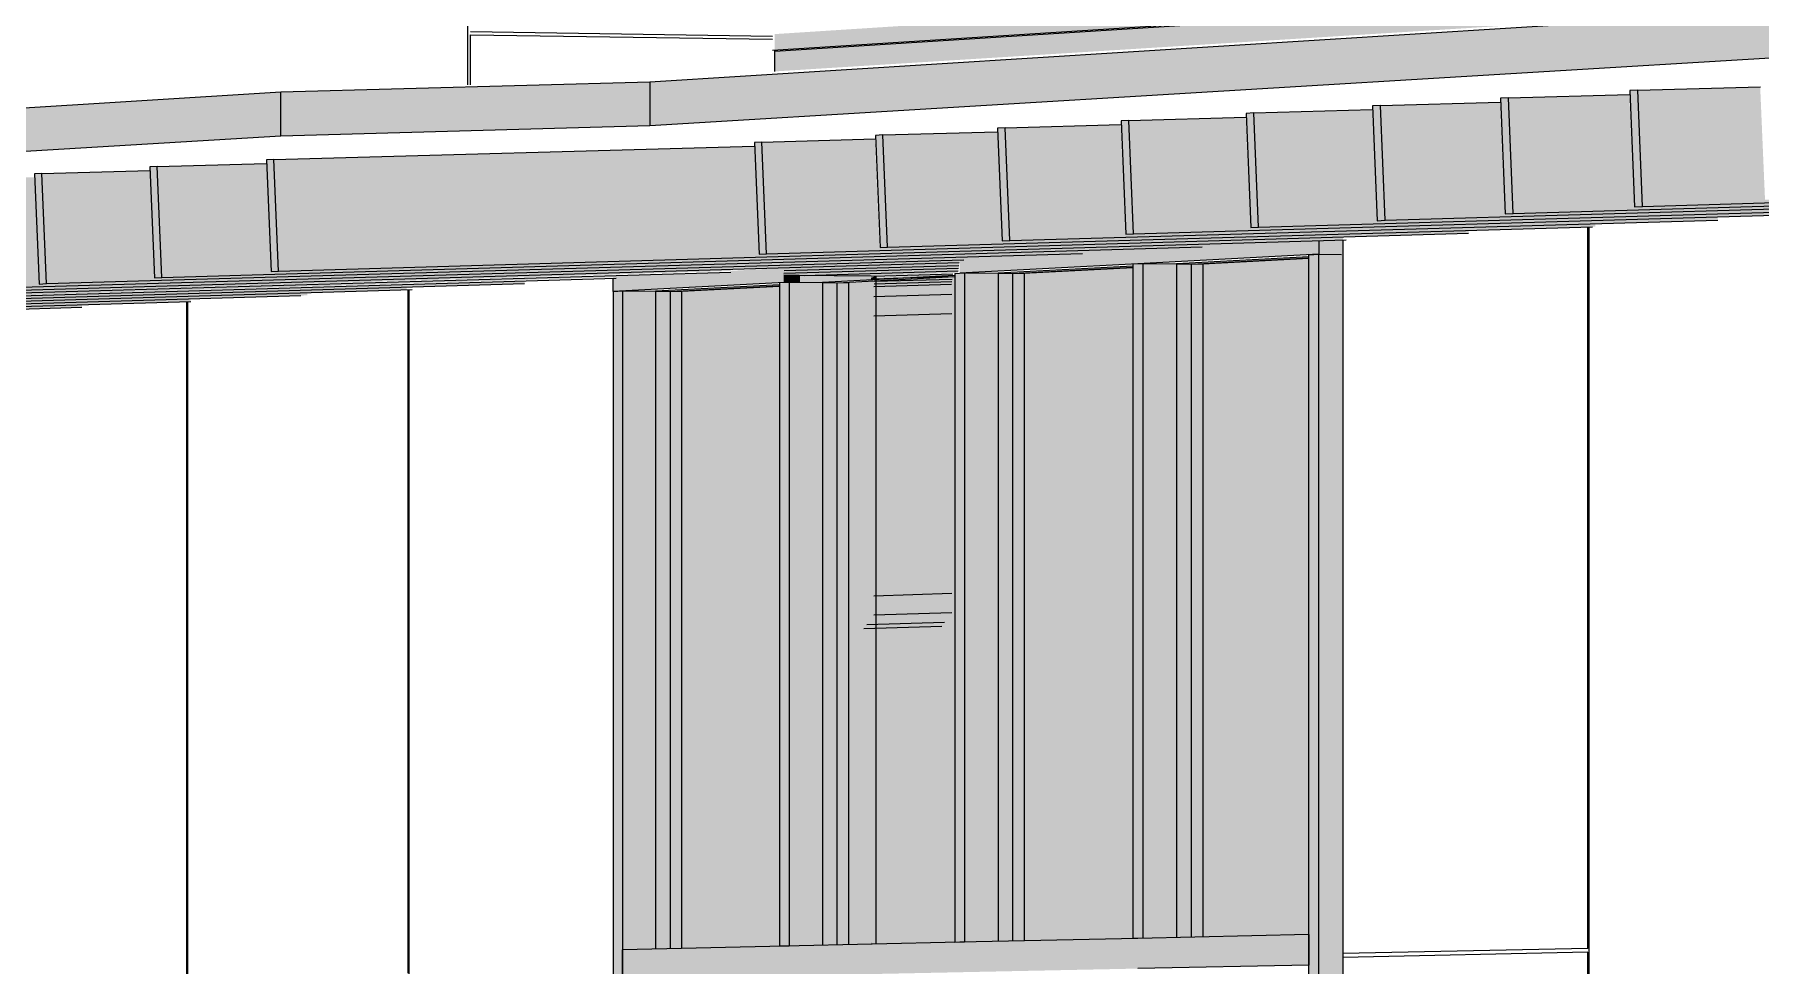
# Model space of a CAD drawing. Header units: inches. Extents: x 31213 to 31218, y -65 to 66.
# Drawn here: x 31214.625 to 31214.66324, y 66.01009 to 66.03072 of the extents above; entities that cross this region are included whole.
import ezdxf

# ---------------------------------------------------------------- set-up
doc = ezdxf.new("R2010")
doc.units = ezdxf.units.IN
doc.header["$MEASUREMENT"] = 0
for name, color, linetype, lineweight in [('A-GLAZ-CURT', 52, 'Continuous', 9), ('A-GLAZ-CWMG', 51, 'Continuous', 9), ('A-ROOF', 132, 'Continuous', 13), ('A-WALL-PATT', 111, 'Continuous', 13), ('I-WALL', 2, 'Continuous', 13), ('L-SITE-WALL', 31, 'Continuous', 13), ('S-BEAM', 12, 'Continuous', 9), ('S-COLS', 52, 'Continuous', 9)]:
    doc.layers.add(name, color=color, linetype=linetype, lineweight=lineweight)

# ---------------------------------------------------------------- blocks, each defined once
blk = doc.blocks.new('FP_42-Looking North West')
at = {"layer": 'A-WALL-PATT', "lineweight": 9}
for p, q in [((-3323.252429, 65.994415), (-3323.252429, 66.024799)), ((-3323.252404, 66.009814), (-3323.252404, 66.0248)), ((-3323.247528, 66.009917), (-3323.247528, 66.02506)), ((-3323.247503, 65.994356), (-3323.247503, 66.025061))]:
    blk.add_line(p, q, dxfattribs=at)
blk = doc.blocks.new('FP_43-Looking North West')
at = {"layer": 'A-WALL-PATT', "lineweight": 9}
for p, q in [((-3323.221388, 66.010469), (-3323.221388, 66.026455)), ((-3323.22136, 65.994042), (-3323.22136, 66.026456)), ((-3323.221388, 66.010469), (-3323.226818, 66.010355)), ((-3323.221388, 66.010384), (-3323.226818, 66.01027)), ((-3323.221388, 65.977614), (-3323.221388, 66.010384))]:
    blk.add_line(p, q, dxfattribs=at)
blk = doc.blocks.new('FP_46-Looking North West')
at = {"layer": 'A-WALL-PATT', "lineweight": 9}
for p, q in [((-3323.246207, 66.0296), (-3323.246207, 66.042381)), ((-3323.239451, 66.030673), (-3323.246147, 66.030773)), ((-3323.246147, 66.030712), (-3323.239451, 66.030612)), ((-3323.246147, 66.029602), (-3323.246147, 66.030712))]:
    blk.add_line(p, q, dxfattribs=at)

msp = doc.modelspace()

# ---------------------------------------------------------------- hatches: boundary and pattern name
at = {"layer": 'A-GLAZ-CURT', "transparency": 33554458}
for points in [[(31214.646411, 66.010623), (31214.649331, 66.010692), (31214.649331, 66.025583), (31214.646411, 66.025429), (31214.646411, 66.01069)], [(31214.6503, 66.010708), (31214.65323, 66.010773), (31214.65323, 66.025788), (31214.6503, 66.025634), (31214.6503, 66.010773)], [(31214.63876, 66.010454), (31214.641504, 66.010519), (31214.641504, 66.025171), (31214.63876, 66.025024), (31214.63876, 66.010517)], [(31214.642457, 66.010536), (31214.645385, 66.010605), (31214.645385, 66.025375), (31214.642457, 66.025198), (31214.642457, 66.010603)]]:
    msp.add_hatch(color=256, dxfattribs=at).paths.add_polyline_path(points, flags=0)
at = {"layer": 'A-GLAZ-CWMG'}
for points in [[(31214.6414, 66.030374), (31214.890981, 66.046239), (31214.890981, 66.046773), (31214.6414, 66.030725)], [(31214.645496, 66.025429), (31214.649443, 66.025638), (31214.649443, 66.025964), (31214.648216, 66.025928), (31214.648216, 66.025867), (31214.647797, 66.025851), (31214.645496, 66.025785), (31214.645496, 66.025724), (31214.645496, 66.025722), (31214.645496, 66.025479)], [(31214.649443, 66.025638), (31214.653455, 66.025859), (31214.653455, 66.026147), (31214.652998, 66.026132), (31214.650803, 66.026069), (31214.650803, 66.026007), (31214.649443, 66.025964), (31214.649443, 66.02586)], [(31214.653985, 66.025843), (31214.653985, 66.026227), (31214.653455, 66.026212), (31214.653455, 66.025849)], [(31214.637817, 66.025024), (31214.641612, 66.025225), (31214.641612, 66.025545), (31214.640425, 66.025479), (31214.640425, 66.025451), (31214.639829, 66.02543), (31214.637817, 66.025372), (31214.637817, 66.025314), (31214.637817, 66.025312), (31214.637817, 66.02506)], [(31214.649333, 66.010687), (31214.649553, 66.010692), (31214.649553, 66.025644), (31214.649333, 66.025632), (31214.649333, 66.01162)], [(31214.649553, 66.010692), (31214.6503, 66.010708), (31214.6503, 66.025627), (31214.649553, 66.025621), (31214.649553, 66.010769)], [(31214.6503, 66.010708), (31214.650881, 66.010721), (31214.650881, 66.025627), (31214.6503, 66.025621), (31214.6503, 66.010769)], [(31214.653232, 66.010436), (31214.653455, 66.010441), (31214.653455, 66.025849), (31214.653232, 66.025838), (31214.653232, 66.01162)], [(31214.653985, 66.010438), (31214.653985, 66.025843), (31214.653455, 66.025849), (31214.653455, 66.010441), (31214.653739, 66.010439)], [(31214.641506, 66.010515), (31214.641719, 66.010519), (31214.641719, 66.02523), (31214.641506, 66.025198), (31214.641506, 66.011621)], [(31214.641719, 66.010519), (31214.642457, 66.010536), (31214.642457, 66.025221), (31214.641719, 66.02523), (31214.641719, 66.010535)], [(31214.642457, 66.010536), (31214.64303, 66.010548), (31214.64303, 66.025214), (31214.642457, 66.025198), (31214.642457, 66.010597)], [(31214.645388, 66.0106), (31214.645604, 66.010605), (31214.645604, 66.025435), (31214.645388, 66.025424), (31214.645388, 66.011621)], [(31214.645604, 66.010605), (31214.646347, 66.010621), (31214.646347, 66.025419), (31214.645604, 66.025413), (31214.645604, 66.010683)], [(31214.646347, 66.010621), (31214.646924, 66.010634), (31214.646924, 66.025419), (31214.646347, 66.025413), (31214.646347, 66.010683)], [(31214.637817, 66.010108), (31214.638027, 66.010112), (31214.638027, 66.025035), (31214.637817, 66.025024), (31214.637817, 66.011621)], [(31214.638027, 66.010438), (31214.63876, 66.010454), (31214.63876, 66.025026), (31214.638027, 66.025024), (31214.638027, 66.010511)], [(31214.63876, 66.010454), (31214.639331, 66.010467), (31214.639331, 66.02502), (31214.63876, 66.025024), (31214.63876, 66.010511)], [(31214.641612, 66.00986), (31214.645496, 66.00994), (31214.645496, 66.010603), (31214.641612, 66.010517)], [(31214.645496, 66.00994), (31214.649443, 66.010021), (31214.649443, 66.010689), (31214.645496, 66.010603)], [(31214.649443, 66.010021), (31214.653232, 66.010099), (31214.653232, 66.010773), (31214.649443, 66.010689)], [(31214.638027, 66.009786), (31214.641612, 66.00986), (31214.641612, 66.010517), (31214.638027, 66.010438)], [(31214.653455, 65.978445), (31214.653455, 66.010441), (31214.653232, 66.010436), (31214.653232, 65.978455)], [(31214.653455, 65.978445), (31214.653985, 65.97845), (31214.653985, 66.010438), (31214.653455, 66.010441), (31214.653455, 65.979537)], [(31214.638027, 65.979124), (31214.638027, 66.010112), (31214.637817, 66.010108), (31214.637817, 65.979133)]]:
    msp.add_hatch(color=256, dxfattribs=at).paths.add_polyline_path(points, flags=0)
at = {"layer": 'A-ROOF'}
for points in [[(31214.638634, 66.028694), (31214.953069, 66.047685), (31214.941522, 66.047438), (31214.941522, 66.048587), (31214.638634, 66.029671), (31214.638634, 66.028827)], [(31214.600472, 66.026639), (31214.630458, 66.028467), (31214.630458, 66.029448), (31214.600472, 66.027557)], [(31214.630458, 66.028467), (31214.638634, 66.028694), (31214.638634, 66.029671), (31214.630458, 66.029448), (31214.630458, 66.028827)]]:
    msp.add_hatch(color=256, dxfattribs=at).paths.add_polyline_path(points, flags=0)
at = {"layer": 'I-WALL'}
h = msp.add_hatch(color=256, dxfattribs=at)
h.paths.add_polyline_path([(31214.646912, 66.010634), (31214.64931, 66.010692), (31214.64931, 66.025547), (31214.646912, 66.025414), (31214.646912, 66.010684)], flags=0)
h.paths.add_polyline_path([(31214.650857, 66.010722), (31214.653196, 66.010774), (31214.653196, 66.025752), (31214.650857, 66.025623), (31214.650857, 66.01077)], flags=0)
at = {"layer": 'L-SITE-WALL'}
h = msp.add_hatch(color=256, dxfattribs=at)
h.paths.add_polyline_path([(31214.641399, 66.029898), (31214.890981, 66.045513), (31214.890981, 66.046178), (31214.641399, 66.030334), (31214.641399, 66.030178)], flags=0)
h.paths.add_polyline_path([(31215.062475, 66.055935), (31215.076913, 66.056193), (31215.076913, 66.056834), (31215.066692, 66.056198)], flags=0)
h = msp.add_hatch(color=256, dxfattribs=at)
h.paths.add_polyline_path([(31214.643463, 66.007437), (31214.645052, 66.007461), (31214.645052, 66.009117), (31214.643463, 66.009087)], flags=0)
h.paths.add_polyline_path([(31214.650551, 66.007547), (31214.652898, 66.007583), (31214.652898, 66.009265), (31214.650551, 66.009221)], flags=0)
h.paths.add_polyline_path([(31214.77333, 66.009449), (31214.773915, 66.009458), (31214.773915, 66.011557), (31214.77333, 66.011546)], flags=0)
h.paths.add_polyline_path([(31214.643321, 66.010571), (31214.645052, 66.010614), (31214.645052, 66.017609), (31214.643321, 66.017552), (31214.643321, 66.010606)], flags=0)
h.paths.add_polyline_path([(31214.77333, 66.013436), (31214.773915, 66.013449), (31214.773915, 66.030686), (31214.77333, 66.030657), (31214.77333, 66.013443)], flags=0)
h.paths.add_polyline_path([(31215.077366, 66.045526), (31215.079336, 66.045574), (31215.079336, 66.046041), (31215.077366, 66.045942)], flags=0)
h = msp.add_hatch(color=256, dxfattribs=at)
h.paths.add_polyline_path([(31214.641494, 65.979041), (31214.641494, 65.993296), (31214.63933, 65.993321), (31214.63933, 65.979137), (31214.63942, 65.979133)], flags=0)
h.paths.add_polyline_path([(31214.63933, 65.994317), (31214.641494, 65.994334), (31214.641494, 66.009088), (31214.63933, 66.00904), (31214.63933, 65.994352)], flags=0)
h.paths.add_polyline_path([(31214.63933, 66.010467), (31214.641494, 66.010535), (31214.641494, 66.025134), (31214.63933, 66.025008), (31214.63933, 66.010511)], flags=0)
msp.add_hatch(color=256, dxfattribs=at).paths.add_polyline_path([(31214.6416, 66.025225), (31214.641939, 66.025231), (31214.641939, 66.025379), (31214.6416, 66.025383), (31214.6416, 66.025231)], flags=0)
at = {"layer": 'S-BEAM'}
h = msp.add_hatch(color=256, dxfattribs=at)
h.paths.add_polyline_path([(31214.590401, 66.022175), (31214.591769, 66.022216), (31214.591769, 66.022457), (31214.590605, 66.022422), (31214.590607, 66.022381), (31214.590401, 66.022368), (31214.590401, 66.02226)], flags=0)
h.paths.add_polyline_path([(31214.643485, 66.024919), (31214.645216, 66.02497), (31214.645216, 66.025189), (31214.643485, 66.025138), (31214.643485, 66.024925)], flags=0)
h.paths.add_polyline_path([(31214.773467, 66.030727), (31214.774053, 66.030756), (31214.774052, 66.031994), (31214.773467, 66.031978), (31214.773467, 66.030848)], flags=0)
h.paths.add_polyline_path([(31215.077321, 66.046034), (31215.079289, 66.046133), (31215.079289, 66.047199), (31215.079102, 66.04719), (31215.077321, 66.047148), (31215.077321, 66.046415)], flags=0)
for points in [[(31214.65758, 66.026744), (31214.657758, 66.026753), (31214.657652, 66.029312), (31214.657475, 66.029302), (31214.657495, 66.028823)], [(31214.657758, 66.026753), (31214.673713, 66.027227), (31214.673713, 66.027284), (31214.660438, 66.026899), (31214.660332, 66.029386), (31214.657652, 66.029312), (31214.657672, 66.028823)], [(31214.660447, 66.026899), (31214.660626, 66.026909), (31214.66052, 66.029482), (31214.660341, 66.029472), (31214.660368, 66.028823)], [(31214.660626, 66.026909), (31214.676651, 66.027388), (31214.676651, 66.027441), (31214.663338, 66.027056), (31214.663231, 66.029557), (31214.66052, 66.029482), (31214.660547, 66.028823)], [(31214.651946, 66.026439), (31214.652119, 66.026448), (31214.652014, 66.028978), (31214.651841, 66.028967), (31214.651847, 66.028825)], [(31214.652119, 66.026448), (31214.667937, 66.026911), (31214.667937, 66.026974), (31214.654738, 66.026591), (31214.654633, 66.02905), (31214.652014, 66.028978), (31214.652021, 66.028825)], [(31214.654747, 66.02659), (31214.654922, 66.0266), (31214.654817, 66.029144), (31214.654642, 66.029134), (31214.654655, 66.028824)], [(31214.654922, 66.0266), (31214.670809, 66.027068), (31214.670809, 66.027128), (31214.657572, 66.026744), (31214.657466, 66.029217), (31214.654817, 66.029144), (31214.65483, 66.028824)], [(31214.643898, 66.026003), (31214.65958, 66.02646), (31214.65958, 66.026524), (31214.64643, 66.026141), (31214.646326, 66.028561), (31214.643795, 66.02849), (31214.643797, 66.028453)], [(31214.646438, 66.026141), (31214.646608, 66.02615), (31214.646504, 66.028651), (31214.646335, 66.028641)], [(31214.646608, 66.02615), (31214.662291, 66.026606), (31214.662291, 66.026671), (31214.649168, 66.026289), (31214.649064, 66.028722), (31214.646504, 66.028651), (31214.646505, 66.028613)], [(31214.649176, 66.026289), (31214.649348, 66.026298), (31214.649244, 66.028813), (31214.649072, 66.028803)], [(31214.649348, 66.026298), (31214.665098, 66.026756), (31214.665098, 66.026821), (31214.651937, 66.026439), (31214.651833, 66.028885), (31214.649244, 66.028813), (31214.649245, 66.028775)], [(31214.630404, 66.025476), (31214.653985, 66.026165), (31214.653985, 66.026227), (31214.641045, 66.02585), (31214.640942, 66.028243), (31214.630301, 66.027945), (31214.630356, 66.026633)], [(31214.641054, 66.025849), (31214.641219, 66.025858), (31214.641116, 66.028331), (31214.640951, 66.028321)], [(31214.641219, 66.025858), (31214.65677, 66.026312), (31214.65677, 66.026375), (31214.643722, 66.025995), (31214.643619, 66.028401), (31214.641116, 66.028331), (31214.641118, 66.028294)], [(31214.643731, 66.025994), (31214.643898, 66.026003), (31214.643795, 66.02849), (31214.643628, 66.02848)], [(31214.627659, 66.025326), (31214.627819, 66.025335), (31214.627716, 66.027791), (31214.627557, 66.027781)], [(31214.627819, 66.025335), (31214.650804, 66.026007), (31214.650804, 66.026069), (31214.630234, 66.025468), (31214.630131, 66.027858), (31214.627716, 66.027791), (31214.627765, 66.026634)], [(31214.630243, 66.025467), (31214.630404, 66.025476), (31214.630301, 66.027945), (31214.63014, 66.027936)], [(31214.620232, 66.024921), (31214.645488, 66.025662), (31214.645488, 66.025721), (31214.622569, 66.02505), (31214.622467, 66.027402), (31214.620131, 66.027336), (31214.62016, 66.026635)], [(31214.622734, 66.025058), (31214.645496, 66.025724), (31214.645496, 66.025785), (31214.625096, 66.025187), (31214.624994, 66.027553), (31214.622632, 66.027486), (31214.622667, 66.026635)], [(31214.625104, 66.025187), (31214.625262, 66.025196), (31214.62516, 66.027638), (31214.625002, 66.027628)], [(31214.625262, 66.025196), (31214.648216, 66.025867), (31214.648216, 66.025928), (31214.627651, 66.025327), (31214.627548, 66.027705), (31214.62516, 66.027638), (31214.625202, 66.026634)], [(31214.603458, 66.024006), (31214.626049, 66.024673), (31214.626049, 66.024727), (31214.605626, 66.024125), (31214.605527, 66.026394), (31214.60336, 66.026332), (31214.603436, 66.02453)], [(31214.605779, 66.024132), (31214.628462, 66.024802), (31214.628462, 66.024857), (31214.607969, 66.024253), (31214.60787, 66.026533), (31214.60568, 66.026471), (31214.605762, 66.02453)], [(31214.643591, 66.025135), (31214.645317, 66.025202), (31214.645317, 66.025239), (31214.643591, 66.025188)], [(31214.643599, 66.025191), (31214.645325, 66.025242), (31214.645325, 66.025296), (31214.643599, 66.025245), (31214.643599, 66.025192)], [(31214.643607, 66.025248), (31214.645332, 66.025299), (31214.645332, 66.025354), (31214.643607, 66.025287)], [(31214.643593, 66.024486), (31214.645319, 66.024537), (31214.645319, 66.024963), (31214.643593, 66.024912), (31214.643593, 66.024532)], [(31214.643591, 66.024194), (31214.645317, 66.024246), (31214.645317, 66.024526), (31214.643592, 66.024462), (31214.643591, 66.024259)], [(31214.643591, 66.018558), (31214.645317, 66.018615), (31214.645317, 66.024246), (31214.643591, 66.024194), (31214.643591, 66.020229)], [(31214.643592, 66.018283), (31214.645317, 66.01837), (31214.645317, 66.018615), (31214.643591, 66.01855), (31214.643592, 66.018288)], [(31214.643593, 66.017856), (31214.645319, 66.017913), (31214.645319, 66.018339), (31214.643593, 66.018283)]]:
    msp.add_hatch(color=256, dxfattribs=at).paths.add_polyline_path(points, flags=0)
h = msp.add_hatch(color=256, dxfattribs=at)
h.paths.add_polyline_path([(31214.615311, 66.024652), (31214.637817, 66.025338), (31214.637817, 66.025372), (31214.617597, 66.024778), (31214.617496, 66.027106), (31214.61521, 66.027042), (31214.615227, 66.026636)], flags=0)
h.paths.add_polyline_path([(31214.6416, 66.025425), (31214.645472, 66.025539), (31214.645472, 66.025597), (31214.6416, 66.025471)], flags=0)
h = msp.add_hatch(color=256, dxfattribs=at)
h.paths.add_polyline_path([(31214.617758, 66.024786), (31214.640425, 66.025479), (31214.640425, 66.02551), (31214.620069, 66.024913), (31214.619968, 66.027253), (31214.617657, 66.027188), (31214.61768, 66.026635)], flags=0)
h.paths.add_polyline_path([(31214.641609, 66.025486), (31214.64548, 66.0256), (31214.64548, 66.025658), (31214.641609, 66.025545)], flags=0)
h = msp.add_hatch(color=256, dxfattribs=at)
h.paths.add_polyline_path([(31214.608124, 66.02426), (31214.631046, 66.024936), (31214.631046, 66.024992), (31214.610338, 66.024382), (31214.610238, 66.026674), (31214.608025, 66.026612), (31214.608113, 66.024529)], flags=0)
h.paths.add_polyline_path([(31214.643614, 66.025306), (31214.64534, 66.025378), (31214.64534, 66.025413), (31214.643614, 66.025331)], flags=0)
h = msp.add_hatch(color=256, dxfattribs=at)
h.paths.add_polyline_path([(31214.610494, 66.02439), (31214.633242, 66.025061), (31214.633242, 66.025116), (31214.612731, 66.024529), (31214.612631, 66.026817), (31214.610394, 66.026753), (31214.610488, 66.024529)], flags=0)
h.paths.add_polyline_path([(31214.643484, 66.025361), (31214.645456, 66.025438), (31214.645456, 66.025475), (31214.642428, 66.025374), (31214.643009, 66.025367)], flags=0)
h = msp.add_hatch(color=256, dxfattribs=at)
h.paths.add_polyline_path([(31214.612889, 66.02452), (31214.635855, 66.025199), (31214.635855, 66.025253), (31214.615151, 66.024645), (31214.615051, 66.026961), (31214.612789, 66.026897), (31214.612889, 66.024528)], flags=0)
h.paths.add_polyline_path([(31214.642054, 66.025378), (31214.645464, 66.025481), (31214.645464, 66.025536), (31214.641592, 66.025422), (31214.641592, 66.025384), (31214.642002, 66.025379)], flags=0)
h = msp.add_hatch(color=256, dxfattribs=at)
h.paths.add_polyline_path([(31214.590512, 66.015884), (31214.591875, 66.015931), (31214.591875, 66.016309), (31214.590512, 66.016264), (31214.590512, 66.015931)], flags=0)
h.paths.add_polyline_path([(31214.643436, 66.017641), (31214.645163, 66.017698), (31214.645163, 66.017915), (31214.643436, 66.01783), (31214.643436, 66.017821)], flags=0)
h = msp.add_hatch(color=256, dxfattribs=at)
h.paths.add_polyline_path([(31214.590437, 66.015794), (31214.591801, 66.015839), (31214.591801, 66.015928), (31214.590437, 66.015882)], flags=0)
h.paths.add_polyline_path([(31214.643372, 66.017553), (31214.645099, 66.017611), (31214.645099, 66.017697), (31214.643372, 66.01764)], flags=0)
at = {"layer": 'S-COLS'}
for points in [[(31214.642444, 66.025222), (31214.643532, 66.02528), (31214.643532, 66.02536), (31214.641887, 66.02538), (31214.641887, 66.025229), (31214.642232, 66.025225)], [(31214.643018, 66.010549), (31214.643532, 66.01056), (31214.643532, 66.02528), (31214.642911, 66.025216), (31214.643018, 66.02519), (31214.643018, 66.010597)], [(31214.643532, 66.02528), (31214.643638, 66.025285), (31214.643638, 66.025357), (31214.643532, 66.02533)], [(31214.643532, 66.02528), (31214.643558, 66.025281), (31214.643532, 66.025339)], [(31214.643532, 66.01056), (31214.643638, 66.010563), (31214.643638, 66.025285), (31214.643532, 66.02528), (31214.643532, 66.010597)], [(31214.643532, 66.01056), (31214.643558, 66.010561), (31214.643532, 66.010597)]]:
    msp.add_hatch(color=256, dxfattribs=at).paths.add_polyline_path(points, flags=0)

# ---------------------------------------------------------------- linework, layer by layer
at = {"layer": 'A-GLAZ-CURT'}
for p, q in [((31214.649331, 66.025583), (31214.646347, 66.025426)), ((31214.646677, 66.025422), (31214.64933, 66.025561)), ((31214.65323, 66.025788), (31214.6503, 66.025634)), ((31214.6503, 66.025634), (31214.6503, 66.010708)), ((31214.6503, 66.025634), (31214.650632, 66.02563)), ((31214.650632, 66.02563), (31214.653229, 66.025767)), ((31214.650632, 66.010716), (31214.650632, 66.02563)), ((31214.641504, 66.025171), (31214.63876, 66.025026)), ((31214.639086, 66.025022), (31214.641488, 66.025149)), ((31214.645385, 66.025375), (31214.642457, 66.025221)), ((31214.642457, 66.025221), (31214.642457, 66.010536)), ((31214.642457, 66.025221), (31214.642785, 66.025217)), ((31214.642785, 66.025217), (31214.645384, 66.025354)), ((31214.642785, 66.010543), (31214.642785, 66.025217)), ((31214.646347, 66.025426), (31214.646347, 66.010621)), ((31214.646347, 66.025426), (31214.646677, 66.025422)), ((31214.646677, 66.010629), (31214.646677, 66.025422)), ((31214.63876, 66.025026), (31214.63876, 66.010454)), ((31214.63876, 66.025026), (31214.639086, 66.025022)), ((31214.639086, 66.010462), (31214.639086, 66.025022))]:
    msp.add_line(p, q, dxfattribs=at)
at = {"layer": 'A-GLAZ-CWMG'}
for p, q in [((31214.641352, 66.030371), (31214.890981, 66.046239)), ((31214.653455, 66.026149), (31214.653455, 66.025849)), ((31214.649443, 66.025638), (31214.645496, 66.025429)), ((31214.649329, 66.025545), (31214.64691, 66.025418)), ((31214.649333, 66.025632), (31214.649553, 66.025644)), ((31214.649333, 66.025632), (31214.649333, 66.010687)), ((31214.653455, 66.025849), (31214.649443, 66.025638)), ((31214.649553, 66.025644), (31214.6503, 66.025634)), ((31214.649553, 66.025644), (31214.649553, 66.010692)), ((31214.6503, 66.025634), (31214.650881, 66.025627)), ((31214.653228, 66.02575), (31214.650881, 66.025627)), ((31214.650881, 66.025627), (31214.650881, 66.010721)), ((31214.653232, 66.025838), (31214.653455, 66.025849)), ((31214.653232, 66.010436), (31214.653232, 66.025838)), ((31214.653455, 66.025849), (31214.653957, 66.025843)), ((31214.653455, 66.025849), (31214.653957, 66.025843)), ((31214.653455, 66.010441), (31214.653455, 66.025849)), ((31214.637817, 66.025024), (31214.637817, 66.025314)), ((31214.641612, 66.025225), (31214.637817, 66.025024)), ((31214.641502, 66.025134), (31214.639331, 66.02502)), ((31214.641506, 66.025219), (31214.641719, 66.02523)), ((31214.641506, 66.025219), (31214.641506, 66.010515)), ((31214.641719, 66.02523), (31214.642457, 66.025221)), ((31214.641719, 66.02523), (31214.641719, 66.010519)), ((31214.642457, 66.025221), (31214.64303, 66.025214)), ((31214.64303, 66.025214), (31214.64303, 66.010548)), ((31214.645388, 66.025424), (31214.645604, 66.025435)), ((31214.645388, 66.025424), (31214.645388, 66.0106)), ((31214.645604, 66.025435), (31214.646347, 66.025426)), ((31214.645604, 66.025435), (31214.645604, 66.010605)), ((31214.646347, 66.025426), (31214.646924, 66.025419)), ((31214.646924, 66.025419), (31214.646924, 66.010634)), ((31214.637817, 66.025024), (31214.638027, 66.025035)), ((31214.637817, 66.025024), (31214.637817, 66.010108)), ((31214.638027, 66.025035), (31214.63876, 66.025026)), ((31214.638027, 66.025035), (31214.638027, 66.010112)), ((31214.63876, 66.025026), (31214.639331, 66.02502)), ((31214.639331, 66.02502), (31214.639331, 66.010467)), ((31214.645496, 66.010603), (31214.641612, 66.010517)), ((31214.645604, 66.010605), (31214.645388, 66.0106)), ((31214.649443, 66.010689), (31214.645496, 66.010603)), ((31214.649553, 66.010692), (31214.649333, 66.010687)), ((31214.653232, 66.010773), (31214.649443, 66.010689)), ((31214.653232, 66.010773), (31214.653232, 66.010099)), ((31214.641612, 66.010517), (31214.638027, 66.010438)), ((31214.638027, 66.009786), (31214.638027, 66.010438)), ((31214.641719, 66.010519), (31214.641506, 66.010515)), ((31214.653232, 65.978455), (31214.653232, 66.010436)), ((31214.653455, 65.978445), (31214.653455, 66.010441)), ((31214.637817, 66.010108), (31214.637817, 65.979133)), ((31214.638027, 66.010112), (31214.638027, 65.979124)), ((31214.653232, 66.010099), (31214.649443, 66.010021))]:
    msp.add_line(p, q, dxfattribs=at)
at = {"layer": 'A-ROOF'}
for p, q in [((31214.638634, 66.029671), (31214.941522, 66.048587)), ((31214.953075, 66.047685), (31214.638634, 66.028694)), ((31214.600472, 66.027557), (31214.630458, 66.029448)), ((31214.630458, 66.029448), (31214.638634, 66.029671)), ((31214.630458, 66.028467), (31214.630458, 66.029448)), ((31214.638634, 66.029671), (31214.638634, 66.028694)), ((31214.638634, 66.028694), (31214.630458, 66.028467)), ((31214.630458, 66.028467), (31214.600472, 66.026639))]:
    msp.add_line(p, q, dxfattribs=at)
at = {"layer": 'L-SITE-WALL'}
for p, q in [((31214.890981, 66.046188), (31214.641399, 66.030341)), ((31214.6414, 66.029898), (31214.6414, 66.030374)), ((31214.653985, 66.026165), (31214.653985, 65.977775)), ((31214.641939, 66.025379), (31214.6416, 66.025383)), ((31214.641939, 66.025379), (31214.641939, 66.025228))]:
    msp.add_line(p, q, dxfattribs=at)
at = {"layer": 'S-BEAM'}
for p, q in [((31214.657652, 66.029312), (31214.657475, 66.029302)), ((31214.657475, 66.029302), (31214.65758, 66.026744)), ((31214.657652, 66.029312), (31214.660336, 66.029386)), ((31214.657758, 66.026753), (31214.657652, 66.029312)), ((31214.66052, 66.029482), (31214.660341, 66.029472)), ((31214.660341, 66.029472), (31214.660447, 66.026899)), ((31214.66052, 66.029482), (31214.663235, 66.029557)), ((31214.660626, 66.026909), (31214.66052, 66.029482)), ((31214.652014, 66.028978), (31214.651841, 66.028967)), ((31214.651841, 66.028967), (31214.651946, 66.026439)), ((31214.652014, 66.028978), (31214.654637, 66.029051)), ((31214.652119, 66.026448), (31214.652014, 66.028978)), ((31214.654817, 66.029144), (31214.654642, 66.029134)), ((31214.654642, 66.029134), (31214.654747, 66.02659)), ((31214.654817, 66.029144), (31214.65747, 66.029218)), ((31214.654922, 66.0266), (31214.654817, 66.029144)), ((31214.643795, 66.02849), (31214.646329, 66.028561)), ((31214.646504, 66.028651), (31214.646335, 66.028641)), ((31214.646335, 66.028641), (31214.646438, 66.026141)), ((31214.646504, 66.028651), (31214.649067, 66.028722)), ((31214.646608, 66.02615), (31214.646504, 66.028651)), ((31214.649244, 66.028813), (31214.649072, 66.028803)), ((31214.649072, 66.028803), (31214.649176, 66.026289)), ((31214.649244, 66.028813), (31214.651836, 66.028885)), ((31214.649348, 66.026298), (31214.649244, 66.028813)), ((31214.630301, 66.027945), (31214.640946, 66.028243)), ((31214.641116, 66.028331), (31214.640951, 66.028321)), ((31214.640951, 66.028321), (31214.641054, 66.025849)), ((31214.641116, 66.028331), (31214.643622, 66.028401)), ((31214.641219, 66.025858), (31214.641116, 66.028331)), ((31214.643795, 66.02849), (31214.643628, 66.02848)), ((31214.643628, 66.02848), (31214.643731, 66.025994)), ((31214.643898, 66.026003), (31214.643795, 66.02849)), ((31214.627716, 66.027791), (31214.627557, 66.027781)), ((31214.627557, 66.027781), (31214.627659, 66.025326)), ((31214.627716, 66.027791), (31214.630134, 66.027858)), ((31214.627819, 66.025335), (31214.627716, 66.027791)), ((31214.630301, 66.027945), (31214.63014, 66.027936)), ((31214.63014, 66.027936), (31214.630243, 66.025467)), ((31214.630404, 66.025476), (31214.630301, 66.027945)), ((31214.62516, 66.027638), (31214.625002, 66.027628)), ((31214.625002, 66.027628), (31214.625104, 66.025187)), ((31214.62516, 66.027638), (31214.627551, 66.027705)), ((31214.625262, 66.025196), (31214.62516, 66.027638)), ((31214.654922, 66.0266), (31214.670809, 66.027061)), ((31214.657758, 66.026753), (31214.673713, 66.027215)), ((31214.660626, 66.026909), (31214.676651, 66.027372)), ((31214.649348, 66.026298), (31214.665098, 66.026756)), ((31214.652119, 66.026448), (31214.667937, 66.026907)), ((31214.65758, 66.026744), (31214.657758, 66.026753)), ((31214.660447, 66.026899), (31214.660626, 66.026909)), ((31214.641219, 66.025858), (31214.65677, 66.026312)), ((31214.643898, 66.026003), (31214.659515, 66.026458)), ((31214.646608, 66.02615), (31214.662291, 66.026606)), ((31214.649176, 66.026289), (31214.649348, 66.026298)), ((31214.651946, 66.026439), (31214.652119, 66.026448)), ((31214.654747, 66.02659), (31214.654922, 66.0266)), ((31214.625262, 66.025196), (31214.648216, 66.025867)), ((31214.627819, 66.025335), (31214.65087, 66.026009)), ((31214.630404, 66.025476), (31214.654055, 66.026167)), ((31214.643731, 66.025994), (31214.643898, 66.026003)), ((31214.646438, 66.026141), (31214.646608, 66.02615)), ((31214.620232, 66.024921), (31214.645488, 66.025662)), ((31214.622734, 66.025058), (31214.645591, 66.025727)), ((31214.641054, 66.025849), (31214.641219, 66.025858)), ((31214.6416, 66.025425), (31214.645472, 66.025539)), ((31214.641609, 66.025486), (31214.64548, 66.0256)), ((31214.642054, 66.025378), (31214.645464, 66.025479)), ((31214.612889, 66.02452), (31214.635855, 66.025196)), ((31214.615311, 66.024652), (31214.637883, 66.025316)), ((31214.617758, 66.024786), (31214.640425, 66.025451)), ((31214.625104, 66.025187), (31214.625262, 66.025196)), ((31214.627659, 66.025326), (31214.627819, 66.025335)), ((31214.630243, 66.025467), (31214.630404, 66.025476)), ((31214.643585, 66.025364), (31214.645348, 66.025416)), ((31214.643591, 66.025135), (31214.645317, 66.025186)), ((31214.643599, 66.025191), (31214.645325, 66.025242)), ((31214.643607, 66.025248), (31214.645332, 66.025299)), ((31214.643614, 66.025306), (31214.644442, 66.025331)), ((31214.644442, 66.025331), (31214.64534, 66.025357)), ((31214.605779, 66.024132), (31214.628462, 66.024802)), ((31214.608124, 66.02426), (31214.6309, 66.024932)), ((31214.610494, 66.02439), (31214.633365, 66.025063)), ((31214.643593, 66.024912), (31214.645319, 66.024963)), ((31214.603458, 66.024006), (31214.626049, 66.024673)), ((31214.643593, 66.024486), (31214.645319, 66.024537)), ((31214.643593, 66.018283), (31214.645319, 66.018339)), ((31214.643593, 66.017856), (31214.645319, 66.017913)), ((31214.643372, 66.017553), (31214.645099, 66.017611)), ((31214.643436, 66.017641), (31214.645163, 66.017698))]:
    msp.add_line(p, q, dxfattribs=at)
at = {"layer": 'S-COLS'}
for p, q in [((31214.643532, 66.02536), (31214.641887, 66.02538)), ((31214.643642, 66.025356), (31214.643642, 66.025285)), ((31214.643642, 66.025285), (31214.643642, 66.010563))]:
    msp.add_line(p, q, dxfattribs=at)
msp.add_polyline3d([(31214.643641, 66.025356, 0), (31214.643638, 66.025357, 0), (31214.643601, 66.025358, 0), (31214.643532, 66.02536, 0)], dxfattribs=at)

# ---------------------------------------------------------------- block references
at = {"layer": 'L-SITE-WALL', "lineweight": 9}
for name in ['FP_46-Looking North West', 'FP_43-Looking North West', 'FP_42-Looking North West']:
    msp.add_blockref(name, (34537.880803, 0), dxfattribs=at)

doc.saveas('drawing.dxf')
